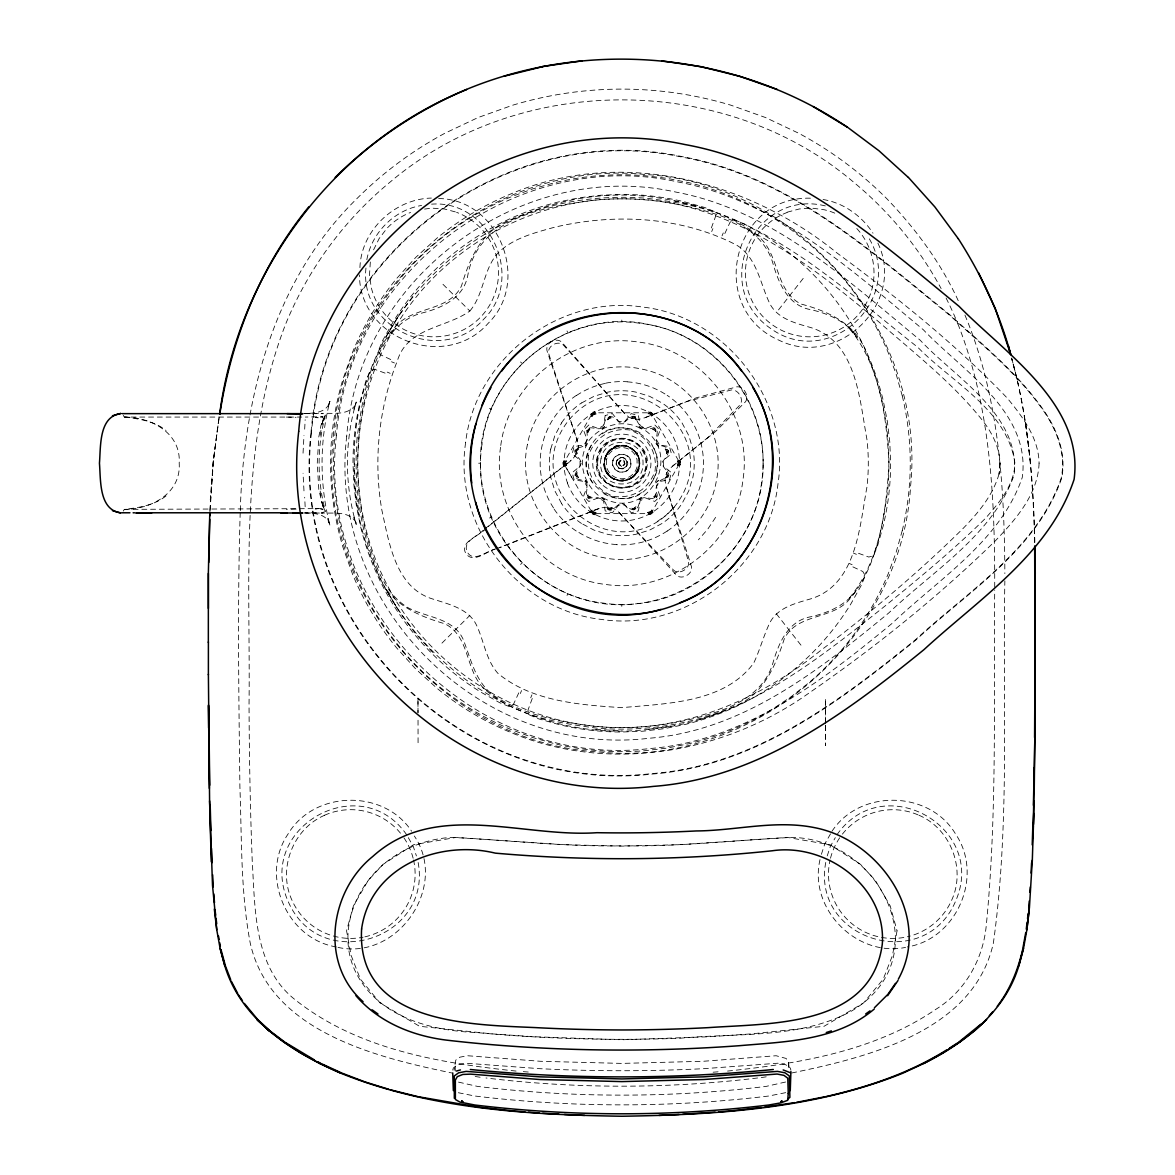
<?xml version="1.0" encoding="UTF-8"?>
<svg xmlns="http://www.w3.org/2000/svg" width="1175" height="1175" viewBox="0 0 1175 1175"><rect width="100%" height="100%" fill="white"/><g stroke="black" fill="none" stroke-linecap="round" stroke-linejoin="round"><path stroke-width="0.75" stroke-dasharray="5 3.75" d="M825.57 725.651L825.526 745.538L825.599 725.372M825.584 723.844L825.628 698.538L825.599 723.55M788.396 1067.399L788.469 1062.303L786.178 1058.469L776.117 1055.737L703.135 1061.289L621.81 1063.404L540.471 1061.289L467.503 1055.737L460.027 1057.148L455.768 1060.144L454.064 1070.293M209.87 510.508L213.189 461.731L219.314 415.965L213.204 461.731L210.281 499.845M210.09 510.493L213.365 461.731L218.168 423.029M240.214 512.462C237.365 603.832 238.819 695.306 239.891 786.707C241.844 838.847 240.493 891.561 250.231 943.04C269.853 1031.43 375.912 1057.265 451.934 1072.995M240.287 510.64C243.445 397.958 273.79 279.856 356.715 198.81A374.473 374.473 0 0 1 444.811 133.289L478.034 117.559L512.667 105.207A379.231 379.231 0 0 1 621.81 89.109A379.231 379.231 0 0 1 730.938 105.207L765.586 117.559L798.794 133.289A374.473 374.473 0 0 1 886.919 198.81C916.397 229.595 942.086 264.463 959.505 303.488M303.047 453.168L303.973 435.572M575.515 450.803L577.131 453.756L576.793 451.156L578.394 449.07L577.219 448.63L575.515 450.803L576.793 451.156L575.456 452.125L576.705 452.404M668.105 475.625L666.475 472.658L666.827 475.273L665.226 477.373L666.387 477.799L668.105 475.625L666.827 475.273L668.164 474.303L666.901 474.01M354.248 463.214C350.782 298.744 513.813 165.19 674.391 200.881C770.345 219.196 843.841 289.138 917.983 347.462C951.588 382.11 1007.856 410.56 1014.906 463.214C1014.422 484.996 999.323 502.533 985.678 518.102C954.247 549.166 920.128 577.336 885.935 605.287C815.993 660.893 741.102 721.847 648.277 729.367C495.879 748.225 350.767 616.669 354.248 463.214L355.57 489.432L359.418 515.414M370.331 261.996L369.523 274.598L371.168 287.097A64.419 64.419 0 0 0 411.191 332.716A64.537 64.537 0 0 0 435.969 336.784A64.228 64.228 0 0 0 456.605 212.352M359.932 267.636C361.092 230.491 394.477 198.928 431.372 198.076M365.968 268.047C359.08 329.999 442.931 365.983 483.748 319.159C525.651 278.313 489.902 199.515 431.577 204.156M999.998 463.214L999.014 474.142C1003.068 454.578 994.182 435.279 982.3 420.195C952.896 383.079 914.987 353.719 879.62 322.582C806.579 260.747 722.61 197.047 621.928 198.854C535.051 198.443 449.981 243.901 402.026 316.339C358.713 380.421 347.198 462.935 367.173 537.239C374.561 563.295 383.373 592.655 407.916 607.637C426.407 617.712 453.139 617.668 463.097 639.156C471.337 659.968 475.787 684.57 496.452 697.23C526.341 715.619 561.694 722.302 596.063 726.473C636.703 730.072 677.916 724.667 716.647 711.962C740.558 704.251 764.808 689.534 772.592 664.154C778.438 643.621 787.837 620.253 811.778 616.581C829.433 612.395 846.881 604.596 857.236 588.969M610.736 477.094L607.783 474.406L610.706 477.123C598.442 460.835 608.782 478.181 614.099 479.224L610.618 477.241L614.099 479.253C589.483 467.298 615.083 431.651 634.338 450.686C649.349 463.728 629.462 489.035 614.29 478.842A17.126 17.126 0 0 1 606.271 470.69C597.59 455.166 619.342 437.908 632.62 449.643C646.911 460.057 635.087 484.923 617.947 480.12C603.818 477.358 600.219 457.163 610.618 449.188C624.248 437.188 646.72 454.593 637.335 470.69A17.126 17.126 0 0 1 629.286 478.754L617.844 480.56L625.79 480.707L632.884 477.094L637.966 470.999L639.743 463.214M588.161 431.313L587.192 430.432L588.851 430.256L589.028 428.596L591.275 429.257L588.851 430.256L587.852 432.679L587.926 429.33L589.028 428.596L589.909 429.565M655.459 495.116L656.428 495.997L654.769 496.173L654.578 497.833L652.331 497.172L654.769 496.173L655.768 493.735L655.694 497.098L654.578 497.833L653.711 496.863M605.639 455.43L603.862 463.214L604.317 467.195L607.783 474.406M820.018 859.586C808.356 908.51 856.413 957.537 905.572 947.402M825.746 862.435C811.058 940.206 923.991 974.295 955.334 901.768C988.527 827.773 883.35 768.2 836.967 834.735M581.17 463.214C579.451 470.073 567.422 478.049 582.139 480.149C592.332 482.455 582.829 493.941 588.455 498.464C596.768 496.526 606.388 497.568 606.946 508.584C612.718 514.87 616.919 501.314 623.587 504.09C630.623 510.038 637.79 514.43 639.582 501.005C643.122 492.604 655.268 503.796 657.368 495.057C653.638 486.788 658.132 478.989 667.18 478.078C673.466 472.306 659.909 468.105 662.685 461.437C668.634 454.387 673.025 447.234 659.601 445.442C651.2 441.888 662.392 429.756 653.653 427.656C644.282 432.003 637.658 425.512 635.66 416.684C629.154 413.776 625.408 426.54 618.314 421.605C612.953 413.556 604.655 415.774 604.038 425.423C600.352 433.252 590.702 424.058 586.56 429.859C587.882 437.188 588.425 447.058 578.129 447.587C569.053 451.406 581.273 457.677 581.17 463.214L580.935 461.437M304.678 429.169L305.162 419.666M320.188 435.337L321.274 428.258M563.692 465.653L563.692 460.776L564.587 460.923L563.075 464.022L563.692 465.653L564.587 465.506L563.075 462.407L563.692 460.776M679.914 460.776L679.914 465.653L679.033 465.506L680.545 462.407L679.914 460.776L679.033 460.923L680.545 462.407L679.914 465.653M611 508.305L610.721 509.568L609.399 509.509L607.225 507.791L607.651 506.631L609.752 508.232L612.351 507.879L610.721 509.568L609.752 508.232L608.224 508.907L607.651 506.631M632.605 418.124L632.884 416.861L634.221 416.919L636.395 418.638L635.969 419.798L633.868 418.197L631.254 418.535L632.884 416.861L633.868 418.197L635.381 417.522L635.969 419.798M639.303 459.219C645.09 487.537 598.281 487.17 604.905 459.352C605.375 449.305 620.15 441.433 629.33 447.587C633.09 447.925 645.809 460.688 629.506 447.205C634.221 448.174 644.987 465.506 632.987 449.188M550.752 449.085L554.879 435.484L561.562 422.971M625.761 445.868C601.894 446.808 627.744 444.209 629.286 447.675M632.605 508.305L632.884 509.568L633.868 508.232L635.381 508.907L635.954 506.631L636.395 507.791L634.221 509.509L631.254 507.879L633.868 508.232L635.954 506.631M594.873 411.676L591.216 414.804L591.73 412.748L594.873 411.676L595.182 412.513L591.73 412.748L590.643 414.099L591.936 416.361L593.889 413.336L595.461 413.057L591.554 415.318L591.936 416.229L593.86 413.306L596.166 413.923L593.023 415.01L591.73 412.748M651.89 513.666L651.684 510.067L649.731 513.093L647.454 512.506L652.066 511.11L651.684 510.2L649.746 513.123L648.115 513.343L650.583 511.419L651.89 513.666L648.747 514.753L648.438 513.916L651.89 513.666L652.977 512.315L652.404 511.624L648.747 514.753M607.651 419.798L609.399 416.919L612.351 418.535L609.752 418.197L607.651 419.798L608.224 417.522L609.752 418.197L610.721 416.861L611 418.124M565.19 465.462L566.174 460.835L564.617 462.465L565.19 465.462L566.174 465.594L565.19 460.967M677.946 462.407L678.959 462.451L677.314 460.776L679.003 463.963L677.314 465.653L678.959 462.451L677.432 460.835L678.43 465.462L677.432 465.594L678.386 460.923L678.959 462.451L678.386 465.506M366.835 259.734C371.697 232.679 394.418 209.84 421.605 205.463M329.867 401.395L327.766 407.681L329.867 401.395C319.453 441.638 319.453 484.79 329.867 525.019L327.766 518.748L329.867 525.019M521.553 690.577L520.349 693.514M633.868 418.197L634.221 416.919M609.399 509.509L609.752 508.232M722.052 235.837L723.271 232.914M591.936 416.361L592.567 414.085L595.24 412.792L648.38 412.792L652.404 414.804L652.977 414.099L648.747 411.676L648.438 412.513L651.89 412.748L650.612 414.922L651.684 416.361L652.404 414.804L650.465 411.94L649.173 414.188L647.454 413.923L649.746 413.306L652.198 414.995L678.753 461.011L679.326 463.949L650.465 514.474L649.937 513.387L652.184 511.433L648.38 513.637L595.24 513.637L590.643 512.315L591.936 510.067L593.86 513.123L595.461 513.357L591.539 511.066L591.936 510.2L595.505 513.343L596.166 512.506L591.422 511.433L564.852 465.418L564.852 461.011L593.14 411.94L593.683 413.042L591.422 414.995L595.505 413.071M652.198 511.433L651.2 512.653L651.684 510.067M322.053 423.852L324.77 415.686L321.803 424.704L323.081 420.195M902.268 530.542L896.128 552.353L888.3 573.591A290.034 290.034 0 0 1 855.15 632.752M565.234 465.506L565.66 464.022L564.617 463.963L566.291 460.776L564.646 462.451L565.234 465.506L566.291 465.653L564.646 463.978L566.291 460.776M452.713 1070.131L453.359 1067.972L457.912 1064.712L465.726 1063.213L539.56 1068.663A1634.161 1634.161 0 0 0 704.06 1068.663L777.894 1063.213L785.708 1064.712L790.261 1067.972L790.907 1070.131M530.703 697.803L531.923 694.866M712.917 228.611L711.697 231.563M634.999 418.755L635.381 417.522M608.224 508.907L608.621 507.659M576.705 474.01L577.131 472.658L575.515 475.625L577.219 477.799L578.394 477.373L576.705 474.01L575.456 474.303L576.793 475.273L576.117 476.786L578.394 477.373M666.901 452.404L666.475 453.756L668.105 450.803L666.387 448.63L665.226 449.07L666.901 452.404L668.164 452.125L666.827 451.156L667.488 449.628L665.226 449.07M305.162 506.748L304.678 497.245M123.287 511.066L124.33 509.363C150.914 509.363 181.156 493.632 179.202 463.214C181.156 432.826 150.973 417.081 124.418 417.066M821.384 854.313L824.806 843.929L831.107 832.825M827.215 855.929L830.373 846.382L835.308 837.643M999.014 474.083C992.802 495.556 978.129 513.078 962.78 528.765C918.13 572.857 869.897 613.174 819.944 651.067C757.229 701.372 677.49 734.889 595.945 726.312C509.465 718.189 429.316 664.595 388.675 587.838C352.5 521.098 349.078 439.876 373.342 368.568C381.067 345.083 395.27 320.672 420.547 313.387C441.345 308.379 463.817 298.421 467.885 274.877C478.724 216.611 547.433 206.345 596.063 199.956C636.703 196.357 677.916 201.748 716.647 214.452C740.558 222.178 764.808 236.895 772.592 262.26C778.438 282.808 787.837 306.176 811.778 309.848C829.418 314.033 846.896 321.832 857.236 337.46L847.924 326.679C879.869 363.809 886.464 415.979 888.932 463.214C886.464 510.435 879.869 562.619 847.924 599.749M532.26 698.464L527.957 710.199L529.205 714.841L538.738 718.88L559.05 724.593A267.592 267.592 0 0 0 621.81 732.025L642.901 731.202L663.86 728.72L684.555 724.608A269.031 269.031 0 0 0 779.818 680.707A270.338 270.338 0 0 0 826.231 637.79A267.092 267.092 0 0 0 851.008 603.671L861.334 585.253L865.211 575.662L862.803 571.491L851.464 566.232M711.36 227.965L715.648 216.229L714.4 211.588L704.883 207.549L684.555 201.836A267.592 267.592 0 0 0 621.81 194.404L600.719 195.226L579.76 197.708L559.05 201.821A269.046 269.046 0 0 0 463.787 245.722A270.338 270.338 0 0 0 417.389 288.624A267.092 267.092 0 0 0 392.612 322.758L382.286 341.176L378.409 350.767L380.817 354.923L392.142 360.182M593.14 514.474L593.683 513.387L591.554 511.11L593.008 511.507L591.73 513.666L594.873 514.753L595.182 513.916L591.73 513.666L590.643 512.315M617.11 460.071C611.397 475.155 637.07 467.209 623.969 457.986C618.079 455.254 612.939 464.375 618.667 467.9C631.798 473.775 626.995 449.628 617.11 460.071L620.708 457.677M567.011 595.475L567.613 594.08M652.066 415.318L651.684 416.229L649.731 413.336L648.115 413.071L652.081 415.363L649.746 413.306L649.232 414.114L652.066 415.318L649.731 413.336L650.612 414.922L651.2 413.776L648.747 411.676M724.828 233.561L730.086 222.222L734.258 219.813L743.848 223.691L762.267 234.016A267.092 267.092 0 0 1 796.386 258.794A270.309 270.309 0 0 1 839.288 305.206A268.473 268.473 0 0 1 870.161 360.343A269.633 269.633 0 0 1 883.203 400.455L887.316 421.164L889.798 442.123L890.621 463.214A267.636 267.636 0 0 1 883.189 525.959L877.461 546.287L873.436 555.804L868.78 557.053L857.06 552.764M518.777 692.868L513.519 704.207L509.363 706.616L499.772 702.738L481.353 692.413A267.092 267.092 0 0 1 447.22 667.635A270.309 270.309 0 0 1 404.317 621.222A268.473 268.473 0 0 1 382.286 585.253A269.633 269.633 0 0 1 360.417 525.959L356.304 505.265L353.822 484.306L352.999 463.214A267.636 267.636 0 0 1 360.431 400.455L366.145 380.142L370.184 370.61L374.825 369.376L386.56 373.665M587.617 443.474C575.515 463.229 585.561 488.932 604.64 499.801L602.099 497.348C648.85 524.329 686.435 450.554 638.98 426.643L641.521 429.066C621.81 416.861 596.077 426.995 585.223 446.045L587.03 443.137L586.619 444.899M604.464 459.249L606.183 455.694M373.591 249.82L379.173 238.496L386.839 228.493A64.155 64.155 0 0 1 410.574 212.455M593.023 511.419L592.406 512.653L594.873 514.753M651.273 482.896C677.476 444.972 617.36 404.802 592.347 443.533C566.144 481.456 626.246 521.612 651.273 482.896A35.382 35.382 0 0 0 651.258 443.533M640.125 428.038L640.478 427.362L641.521 429.066M603.495 498.391L603.142 499.067L602.099 497.348M594.374 414.114L593.86 413.306L591.539 415.363L592.406 413.776L593.008 414.922M651.2 512.653L652.081 511.066L648.159 513.357M637.966 470.999C634.221 478.313 625.188 482.426 617.947 480.12M399.383 314.592L385.885 337.108L399.383 314.577L415.025 293.5M602.099 429.066L604.64 426.643L601.732 428.449L603.495 428.038M641.521 497.348L638.98 499.801L641.873 497.98L640.125 498.391M605.771 455.503L610.618 449.188L617.977 446.397L610.618 449.188L605.801 455.503L610.706 449.305M635.837 452.022C642.402 461.716 639.215 474.127 629.594 479.371M656.326 497.73L657.06 496.57M593.683 513.387L591.422 511.433L593.86 513.123L594.374 512.315M591.539 511.066L593.889 513.093L594.447 512.227M469.868 311.008C484.115 294.176 483.116 269.648 497.833 253.139C512.785 238.29 533.905 233.002 553.572 227.495C614.026 212.925 681.148 216.273 736.872 245.252C756.803 257.795 759.931 282.426 769.111 302.166C776.616 318.807 795.49 323.14 811.411 327.752C856.737 342.38 859.601 399.955 866.93 439.362A208.093 208.034 -90 0 1 866.93 487.067C859.601 526.473 856.737 584.034 811.411 598.663C795.49 603.289 776.616 607.622 769.111 624.263C763.265 636.909 759.726 650.451 753.733 663.038C724.373 702.958 666.783 703.458 621.81 707.658C579.466 704.868 531.805 701.46 497.833 673.29C486.039 659.939 484.115 641.55 476.83 625.849C469.251 608.944 449.922 604.611 433.942 599.367C395.696 588.631 389.189 543.305 381.89 510.258C373.151 460.218 378.805 407.872 397.414 360.666C407.593 327.311 445.927 328.178 469.868 311.008L441.947 283.293M715.619 517.367L707.761 529.161L698.405 539.81M674.156 507.145C730.512 437.173 628.581 351.633 569.464 419.284C513.108 489.255 615.039 574.781 674.156 507.145L665.74 515.561L655.973 522.405M803.201 278.416L776.293 312.726M655.944 482.925L658.397 480.384L656.575 483.292L656.987 481.53M320.702 417.287L323.022 416.684L305.324 417.066M637.849 470.925L632.899 477.123M591.436 414.995L592.406 413.776M591.216 414.804L593.551 412.763M650.054 513.651L652.404 511.624M591.554 415.318L592.567 414.07M649.232 512.315L649.746 513.123L652.066 511.11M328.985 404.097C324.77 412.792 313.798 413.424 304.134 413.394M832.003 831.239C860.012 788.601 929.807 790.305 955.716 834.25C983.916 875.772 956.993 938.972 907.335 946.918M589.909 496.863L589.028 497.833L587.926 497.098L587.852 493.735L588.851 496.173L591.275 497.172L589.028 497.833L588.851 496.173L587.192 495.997L588.161 495.116M653.711 429.565L654.578 428.596L655.694 429.33L655.768 432.679L654.769 430.256L652.331 429.257L654.578 428.596L654.769 430.256L656.428 430.432L655.459 431.313M677.314 465.653L678.959 463.978M484.614 529.044L552.514 475.082C561.533 466.137 577.483 460.673 578.394 446.338C576.69 436.41 572.533 427.127 569.684 417.492L549.019 354.63C545.802 346.434 558.668 339.002 564.162 345.891L624.63 413.527L628.904 417.184L633.619 419.123L638.789 419.357L644.443 417.874L687.199 401.439L731.423 389.938C738.252 389.131 744.216 399.412 740.074 404.905L707.996 437.467L672.394 466.284L668.267 470.411L665.799 475.008L665.006 480.032L665.858 485.495L688.565 561.709C690.092 568.773 679.091 575.133 673.73 570.286L619.078 512.52C607.24 500.168 591.392 512.843 578.452 516.383L496.496 548.696M441.947 643.136L469.868 615.421M520.569 564.455L521.656 563.368M587.926 497.098L588.851 496.173M654.769 430.256L655.694 429.33M564 463.978L563.075 464.022L563.075 462.407L564.587 460.923M679.033 465.506L680.545 464.022L679.62 463.978M567.452 463.214L488.007 526.723M483.204 530.175C477.858 536.931 459.689 541.851 465.726 553.322C473.672 565.072 488.315 549.254 497.877 548.446M563.603 466.255L571.285 460.159M486.567 527.869C481.163 535.301 461.246 540.118 467.415 552.367C473.892 562.957 486.7 550.796 494.793 549.357M672.394 466.284L715.443 431.622L745.508 401.762C749.65 396.254 743.716 385.988 736.887 386.81L695.997 397.928L644.443 417.874M396.842 854.768C356.892 878.415 333.773 932.788 357.464 975.5C380.832 1017.638 431.812 1030.798 476.653 1032.561C544.187 1038.92 612.146 1040.712 679.928 1038.259C736.813 1032.752 798.486 1039.17 850.538 1011.631C939.603 959.725 883.292 839.758 792.405 837.393C735.579 840.154 678.842 846.837 621.81 845.824C564.778 846.837 508.041 840.154 451.215 837.393A112.653 106.117 -0.6 0 0 396.812 854.71M610.736 449.32L614.29 447.587M166.028 495.938C154.586 505.133 139.678 507.629 125.475 509.157M622.912 468.752L626.495 466.357M581.552 402.966L594.08 396.283L607.681 392.156A72.483 72.483 0 0 1 635.881 392.112L649.525 396.283L662.054 402.966A72.483 72.483 0 0 1 682.043 422.941L688.741 435.484L692.868 449.085A72.483 72.483 0 0 1 692.868 477.344L688.741 490.93L682.058 503.458A72.483 72.483 0 0 1 662.039 523.477L649.525 530.145L635.939 534.273A72.483 72.483 0 0 1 607.637 534.317L594.08 530.145L581.552 523.462M655.944 443.504L658.397 446.045L655.944 443.504L657.662 444.547L656.987 444.899M587.662 482.925L585.223 480.384L587.662 482.925L585.958 481.882L586.619 481.53M324.697 815.23C293.016 828.698 277.506 868.898 291.929 900.138A64.375 64.375 0 0 0 363.104 937.224M489.534 517.999L490.944 517.411M599.191 508.496L499.566 547.785M785.605 1082.013L766.188 1086.39C670.411 1098.038 573.209 1098.038 477.432 1086.39L458.015 1082.013M590.643 414.099L592.244 413.527M651.376 512.902L652.977 512.315M699.933 719.423L724.608 711.139M124.33 509.363L323.36 508.599L318.807 489.593L317.265 463.214L318.807 436.836L320.995 425.394L323.566 418.344L322.391 417.507M576.117 476.786L577.351 476.404M666.254 450.025L667.488 449.628M785.708 1092.647L768.685 1096.025C671.248 1107.805 572.372 1107.805 474.935 1096.025L457.912 1092.647M575.515 475.625L576.793 475.273M666.827 451.156L668.105 450.803M787.132 212.205L799.323 208.959L811.91 208.137L824.424 209.796A64.155 64.155 0 0 1 836.365 213.835M665.226 477.373L667.488 476.786L666.827 475.273M576.793 451.156L576.117 449.628L578.394 449.07M791.686 1072.995C867.708 1057.265 973.767 1031.43 993.374 943.04C1010.089 823.264 1002.51 701.504 1004.86 580.905M761.268 1077.578L768.435 1076.491M648.262 729.352L674.332 725.548M424.557 209.077L431.695 208.137L444.297 208.959L456.488 212.205M727.545 1071.071C799.646 1063.595 874.729 1050.993 935.829 1009.34C965.233 991.186 983.196 959.152 986.31 925.048C997.178 813.805 993.624 701.71 994.711 590.085M757.625 1077.974C667.532 1088.917 576.088 1088.917 485.98 1077.974M322.053 512.726L325.534 511.507C316.986 480.487 316.986 445.942 325.534 414.922L322.053 413.703M713.107 1072.202L720.334 1071.644M810.427 198.193C731.555 196.063 706.792 308.731 779.04 340.236C838.083 369.493 906.615 302.474 877.828 243.005M564.617 462.465L565.572 462.421M296.085 509.098L286.392 509.363M316.325 512.77L304.868 512.785M304.663 413.438L322.978 413.38L321.083 413.424C333.068 412.719 349.107 416.141 356.26 403.598L353.925 409.135L356.26 402.012C344.51 441.565 344.51 484.864 356.26 524.417L353.925 517.294L356.26 522.831C349.107 510.288 333.068 513.71 321.083 513.005L322.978 513.034L304.663 512.99M304.868 413.644L316.325 413.659M123.287 415.348L124.33 417.066L301.725 417.066M478.636 463.214L480.164 463.214M604.009 463.214L604.464 467.18M286.392 417.066L296.085 417.331M304.134 513.034C313.798 513.005 324.77 513.637 328.985 522.332M595.622 729.425L621.942 730.732M563.075 462.407L564 462.451M438.642 198.546C499.037 199.045 531.291 281.28 488.183 323.301C445.722 371.623 359.579 339.237 359.462 274.921M338.033 947.402C397.635 960.621 448.688 886.655 414.305 835.998M523.286 1071.644L530.498 1072.202M516.075 1071.071C439.421 1063.023 358.155 1049.407 295.968 1000.38C253.594 967.848 255.195 909.288 252.243 861.231C250.202 808.885 249.262 756.494 249.041 704.104C250.598 577.131 238.613 444.884 285.716 323.918A363.413 363.413 0 0 1 318.983 261.1A358.595 358.595 0 0 1 390.247 181.963C519.335 72.527 724.285 72.512 853.358 181.963A358.595 358.595 0 0 1 924.622 261.1A363.413 363.413 0 0 1 941.131 288.565M823.087 199.515C843.591 202.805 861.774 215.877 872.996 233.193M825.32 205.904C754.1 188.323 709.803 285.98 769.948 327.987C829.007 371.506 907.306 298.23 867.84 236.395M475.185 1076.491L482.337 1077.578M593.889 513.093L595.505 513.343M124.33 417.066C138.885 418.829 154.278 420.958 166.028 430.491M674.391 200.881L699.845 207.006M320.702 509.127L323.022 509.73L322.391 508.907M394.433 362.972L391.51 361.753M849.172 563.457L852.11 564.676M336.285 946.918C286.612 938.972 259.704 875.772 287.904 834.25C313.813 790.305 383.593 788.601 411.617 831.239M387.207 372.108L390.159 373.327M856.399 554.321L853.461 553.102M666.254 476.404L667.488 476.786M576.117 449.628L577.351 450.025M652.977 414.099L650.054 412.763M489.534 408.415L490.944 409.018M614.29 478.842L617.844 480.56M918.923 815.23C950.604 828.698 966.114 868.898 951.691 900.138A64.375 64.375 0 0 1 907.379 936.769M593.551 513.651L591.436 511.433M652.198 414.995L651.2 413.776M776.293 613.702L803.201 648.012M648.159 413.057L649.232 414.114M520.569 361.973L521.656 363.06M587.926 429.33L588.851 430.256M654.769 496.173L655.694 497.098M619.078 512.52L676.683 575.368C682.029 580.215 693.03 573.87 691.502 566.805L665.858 485.495M432.635 652.389L414.995 632.943L399.383 611.837L385.885 589.321L399.383 611.852M624.63 413.527L562.428 342.894C556.935 335.991 544.069 343.423 547.286 351.619L577.366 440.831M406.653 834.735C360.255 768.2 255.078 827.773 288.286 901.768C320.804 976.058 435.558 938.164 417.448 859.116M856.781 228.493C871.13 244.062 877.108 266.446 872.452 287.097A64.419 64.419 0 0 1 832.429 332.716A64.537 64.537 0 0 1 807.636 336.784A64.228 64.228 0 0 1 772.269 324.755A64.199 64.199 0 0 1 745.493 270.456A64.228 64.228 0 0 1 787.118 212.484M605.639 470.999L607.916 474.289M624.938 458.514L627.347 462.113M616.258 464.316L618.667 467.9M635.69 452.14L637.819 455.503M561.562 503.458L554.879 490.93L550.752 477.344A72.321 72.321 0 0 1 549.357 463.214A72.483 72.483 0 0 1 550.664 449.114M564.852 465.418L573.297 480.017M408.298 837.643L413.248 846.382L416.405 855.929M650.612 511.507L651.053 512.359M964.939 315.076C999.132 396.518 1004.346 486.288 1004.86 573.576M567.011 330.953L567.613 332.349M957.904 323.918C990.922 407.769 994.887 499.169 994.711 588.264M608.224 417.522L608.621 418.755M634.999 507.659L635.381 508.907M323.081 506.219L321.803 501.725L324.77 510.743L322.053 502.577M902.268 395.887L896.128 374.076L888.3 352.838A290.034 290.034 0 0 0 867.737 312.506A287.361 287.361 0 0 0 809.12 243.886L791.333 229.859L772.518 217.272A289.696 289.696 0 0 0 689.152 182.742L666.93 178.321L644.443 175.677A287.522 287.522 0 0 0 554.482 182.757L532.672 188.896L511.433 196.724A290.034 290.034 0 0 0 471.102 217.287M609.399 416.919L609.752 418.197M633.868 508.232L634.221 509.509M1034.617 542.556C1033.251 480.56 1028.287 418.08 1011.558 358.125C1028.536 418.036 1033.427 480.604 1034.852 542.615M1011.646 358.125L1018.431 384.24M320.188 491.091L321.274 498.156M788.469 1062.303L789.336 1068.692M1025.599 423.015L1030.416 461.731M303.973 490.856L303.047 473.261M455.298 1071.042L455.151 1062.303M418.006 713.005L417.977 698.538L417.977 712.549M418.036 720.231L418.08 745.538M621.81 320.041L621.81 321.568M621.81 604.846L621.81 606.388M667.253 530.982A81.545 81.545 0 0 1 637.849 543.173A82 82 0 0 1 616.478 544.671M616.581 544.568A81.545 81.545 0 0 1 576.572 530.982M576.572 395.446A81.545 81.545 0 0 1 605.992 383.241M627.244 381.846A81.545 81.545 0 0 1 667.253 395.446M605.874 383.138A82 82 0 0 1 627.142 381.758M576.455 395.329A81.824 81.824 0 0 0 553.924 417.859A81.545 81.545 0 0 0 540.338 457.868A82.03 82.03 0 0 0 541.734 479.15A81.545 81.545 0 0 0 553.939 508.555M576.22 531.012A82 82 0 0 1 553.645 508.437M667.165 531.1A81.824 81.824 0 0 0 689.696 508.569A81.545 81.545 0 0 0 703.282 468.546A82.03 82.03 0 0 0 701.886 447.278A81.545 81.545 0 0 0 689.681 417.859A81.824 81.824 0 0 0 667.165 395.329M641.55 492.604A35.382 35.382 0 0 1 602.173 492.604M592.464 482.896A35.382 35.382 0 0 1 592.464 443.533M602.173 433.81A35.382 35.382 0 0 1 641.55 433.81M629.286 447.851A17.126 17.126 0 0 1 637.335 455.9M606.271 455.915A17.126 17.126 0 0 1 614.319 447.866M567.334 482.896A58.001 58.001 0 0 0 641.565 517.514A57.957 57.957 0 0 0 676.11 482.984A58.016 58.016 0 0 0 676.11 443.445A57.825 57.825 0 0 0 567.525 443.46A58.016 58.016 0 0 0 567.496 482.984M903.854 937.474A64.375 64.375 0 0 1 866.783 932.891A64.566 64.566 0 0 1 838.48 908.51A64.375 64.375 0 0 1 830.064 859.982M830.49 858.235A64.375 64.375 0 0 1 834.03 848.012A64.508 64.508 0 0 1 840.228 837.026M842.387 834.132A64.508 64.508 0 0 1 858.411 819.695A64.302 64.302 0 0 1 918.923 815.244M364.852 936.857A64.375 64.375 0 0 0 376.837 932.891A64.566 64.566 0 0 0 405.14 908.51A64.375 64.375 0 0 0 413.556 859.982M324.623 815.215A64.375 64.375 0 0 1 385.18 819.665A64.508 64.508 0 0 1 401.233 834.132M413.13 858.235A64.375 64.375 0 0 0 409.59 848.012A64.508 64.508 0 0 0 403.392 837.026M946.081 298.024A363.413 363.413 0 0 1 957.904 323.903M581.493 523.477A72.483 72.483 0 0 1 561.488 503.488M561.488 422.941A72.483 72.483 0 0 1 581.493 402.937M855.165 632.752A287.361 287.361 0 0 1 809.12 682.528L791.333 696.569L772.518 709.157A289.696 289.696 0 0 1 689.152 743.687L666.93 748.108L644.443 750.752A287.522 287.522 0 0 1 554.482 743.672L532.672 737.533L511.433 729.704A290.034 290.034 0 0 1 471.102 709.142A287.332 287.332 0 0 1 402.482 650.524L388.455 632.738L375.868 613.923A289.711 289.711 0 0 1 341.338 530.557C330.924 486.421 330.924 439.993 341.338 395.872A289.711 289.711 0 0 1 375.868 312.506L388.455 293.677L402.482 275.905A287.332 287.332 0 0 1 471.102 217.287M902.268 395.887A288.037 288.037 0 0 1 902.268 530.542M588.587 455.195C586.207 474.392 595.652 489.828 613.791 496.423C632.987 498.817 648.409 489.373 655.018 471.234C657.413 452.037 647.968 436.601 629.815 429.991C610.633 427.612 595.196 437.056 588.587 455.195M763.104 463.214C764.396 533.523 705.984 598.354 635.66 603.818C555.613 613.893 478.372 543.849 480.516 463.214C477.873 377.337 565.645 305.265 649.364 324.652C713.886 336.329 764.102 397.796 763.104 463.214M333.039 440.493C317.177 594.521 444.473 743.555 599.088 752C753.116 767.833 902.15 640.551 910.596 485.936C926.429 331.908 799.147 182.859 644.532 174.443C490.504 158.566 341.455 285.877 333.039 440.493M310.993 432.606C288.756 623.896 461.085 796.209 652.36 774.046C754.629 766.247 839.053 702.092 915.913 640.008C968.508 591.333 1037.202 549.107 1061.642 478.225C1067.135 451.538 1055.297 425.13 1039.376 404.317C1014.407 370.433 981.389 343.585 950.502 315.355C870.205 250.084 787.808 175.868 682.528 156.701C506.822 118.734 325.181 253.257 310.993 432.606M311.478 432.65C289.27 623.617 461.349 795.725 652.316 773.547C754.482 765.777 838.803 701.607 915.589 639.626C968.097 591.025 1036.732 548.931 1061.201 478.166C1066.665 451.567 1054.842 425.247 1038.95 404.494C1013.996 370.668 980.993 343.923 950.164 315.708C869.911 250.539 787.617 176.338 682.44 157.186C506.998 119.277 325.651 253.58 311.478 432.65M357.097 437.981C353.337 484.115 360.182 531.35 378.306 574.032C388.617 603.23 417.331 615.685 444.723 623.749C470.573 636.277 464.889 671.703 485.099 689.607C515.663 716.148 557.802 722.977 596.665 728.133C642.828 731.893 690.092 725.034 732.818 706.953C762.575 696.334 775.162 666.842 784.195 639.171C796.312 613.482 831.224 619.871 848.82 600.102C875.434 569.493 882.645 527.384 887.903 488.433C891.825 442.255 884.613 394.976 866.225 352.382C856.046 323.801 828.169 311.228 801.027 304.031C775.045 290.989 779.73 255.166 759.109 236.924C728.427 210.252 686.112 203.481 647.117 198.296C601.027 194.536 553.822 201.366 511.198 219.49C482.029 229.801 469.545 258.5 461.525 285.877C448.982 311.742 413.541 306.073 395.637 326.283C369.082 356.906 362.252 399.089 357.097 437.981M336.461 435.103C315.414 609.972 475.17 769.772 650.069 748.519C744.568 741.058 822.221 681.089 892.589 622.985C938.972 578.658 1000.659 540.926 1022.279 477.373L1022.309 477.3C1031.121 411.779 962.119 370.624 923.447 329.867C850.245 268.855 774.78 200.044 677.902 181.949C517.294 146.214 348.828 270.999 336.461 435.103M346.728 436.116C326.444 604.699 480.457 758.727 649.07 738.252C742.762 730.806 819.048 670.235 888.829 612.895C933.067 570.58 992.581 535.359 1014.084 475.111C1020.869 414.746 955.304 377.983 920.128 340.133C846.881 279.9 772.474 210.222 675.963 192.098C521.113 157.597 358.654 277.887 346.728 436.116M465.623 442.652C452.874 525.901 517.529 610.178 601.248 619.401C684.496 632.15 768.758 567.496 777.997 483.777C790.746 400.528 726.077 316.251 642.373 307.027C559.124 294.279 474.847 358.933 465.623 442.652M481.926 444.796C470.514 519.365 528.412 594.829 603.392 603.098C677.96 614.51 753.425 556.612 761.679 481.633C773.106 407.064 715.208 331.585 640.228 323.331C565.66 311.918 490.181 369.817 481.926 444.796M500.565 447.249C490.651 511.874 540.867 577.307 605.845 584.46C670.47 594.374 735.903 544.157 743.055 479.165C752.955 414.54 702.753 349.122 637.761 341.969C573.136 332.055 507.718 382.272 500.565 447.249M597.752 460.85L597.693 461.628A24.425 24.425 0 0 0 597.693 464.801L598.266 468.707A21.855 21.855 0 0 0 598.912 470.984L599.47 472.453A27.084 27.084 0 0 0 600.484 474.612A21.811 21.811 0 0 0 600.866 475.302A27.26 27.26 0 0 0 602.158 477.3L604.714 480.296A22.722 22.722 0 0 0 606.462 481.897L607.725 482.866A27.157 27.157 0 0 0 609.722 484.144A21.84 21.84 0 0 0 610.413 484.526A27.51 27.51 0 0 0 612.557 485.554L614.04 486.097A22.09 22.09 0 0 0 616.317 486.758L620.224 487.317A24.161 24.161 0 0 0 623.382 487.331L627.303 486.758A22.09 22.09 0 0 0 629.58 486.097L631.048 485.554A27.51 27.51 0 0 0 633.207 484.526A21.84 21.84 0 0 0 633.898 484.144A27.157 27.157 0 0 0 635.881 482.866L637.144 481.897A22.722 22.722 0 0 0 638.892 480.296L641.462 477.3A27.26 27.26 0 0 0 642.74 475.302A21.811 21.811 0 0 0 643.122 474.612A27.084 27.084 0 0 0 644.15 472.453L644.693 470.984A21.855 21.855 0 0 0 645.354 468.707L645.853 465.579A24.161 24.161 0 0 0 645.912 461.628L645.354 457.721A21.855 21.855 0 0 0 644.693 455.445L644.15 453.961A27.069 27.069 0 0 0 643.122 451.817A21.811 21.811 0 0 0 642.74 451.127A27.26 27.26 0 0 0 641.462 449.129L638.892 446.118A22.722 22.722 0 0 0 637.144 444.532L635.881 443.562A27.172 27.172 0 0 0 633.898 442.285A21.826 21.826 0 0 0 633.207 441.888A27.51 27.51 0 0 0 631.048 440.875L629.58 440.331A22.09 22.09 0 0 0 627.303 439.67L624.175 439.171A24.161 24.161 0 0 0 619.445 439.186L616.317 439.67A22.09 22.09 0 0 0 614.04 440.317L612.557 440.875A27.51 27.51 0 0 0 610.413 441.888A21.826 21.826 0 0 0 609.722 442.285A27.172 27.172 0 0 0 607.725 443.562L606.462 444.532A22.722 22.722 0 0 0 604.714 446.118L602.158 449.129A27.26 27.26 0 0 0 600.866 451.127A21.811 21.811 0 0 0 600.484 451.817A27.069 27.069 0 0 0 599.47 453.961L598.912 455.445A21.855 21.855 0 0 0 598.266 457.721L597.752 460.85M1039.082 463.214C1037.98 494.337 1015.758 519.35 995.387 540.794C937.914 597.047 874.905 647.498 808.782 693.191C723.594 753.792 607.989 773.62 510.361 732.289A292.252 292.252 0 0 1 437.056 688.33L415.877 669.148L396.695 647.954A292.237 292.237 0 0 1 352.735 574.663L343.129 547.741A293.177 293.177 0 0 1 330.557 463.214A293.177 293.177 0 0 1 343.129 378.673L352.735 351.766A292.237 292.237 0 0 1 396.695 278.46L415.877 257.281L437.071 238.099A292.252 292.252 0 0 1 510.361 194.139C619.592 147.139 747.359 179.937 836.982 252.963C897.01 297.363 955.73 344.202 1007.401 398.266C1022.705 416.89 1038.7 438.04 1039.082 463.214M618.726 462.509C626.143 477.168 626.319 449.261 618.726 463.919L621.81 466.372L624.894 463.919L623.176 460.365L620.429 460.365L618.726 462.509M597.135 457.574C588.587 489.02 640.537 500.873 646.485 468.84C655.018 437.408 603.083 425.541 597.135 457.574M606.55 459.733L606.55 466.695A15.686 15.686 0 0 0 637.085 466.695L637.07 459.733A15.686 15.686 0 0 0 606.506 459.675M612.924 460.835C609.135 473.731 631.327 476.653 631.004 463.214C631.342 449.937 609.164 452.463 612.924 465.594L615.303 469.721L619.431 472.1L624.189 472.1L628.317 469.721L630.696 465.594L630.696 460.835L628.317 456.708L624.189 454.328L619.431 454.328L615.303 456.708L612.924 460.835M527.457 444.458C516.383 494.675 552.412 548.578 603.054 557.552C653.271 568.627 707.174 532.613 716.148 481.97C727.222 431.754 691.208 377.851 640.566 368.862C590.349 357.787 536.446 393.816 527.457 444.458M605.184 415.539L603.553 425.526L598.295 428.552L588.822 424.968L583.564 430.226L587.148 439.7L584.122 444.958L574.134 446.588L572.196 453.77L580.039 460.189L580.039 466.255L572.196 472.658L574.134 479.841L584.122 481.471L587.148 486.714L583.564 496.202L588.822 501.461L598.295 497.862L603.553 500.903L605.184 510.89L612.366 512.829L618.77 504.986L624.836 504.986L631.239 512.829L638.436 510.89L640.067 500.903L645.31 497.862L654.783 501.461L660.056 496.202L656.458 486.714L659.498 481.471L669.486 479.841L671.424 472.658L663.567 466.255L663.567 460.189L671.424 453.77L669.486 446.588L659.498 444.958L656.458 439.7L660.056 430.226L654.783 424.968L645.31 428.552L640.067 425.526L638.436 415.539L631.239 413.6L624.836 421.443L618.77 421.443L612.366 413.6L605.184 415.539M897.054 930.835L892.427 955.598L883.248 979.142L863.61 1002.892L824.072 1026.289L751.574 1033.868L709.994 1036.732L621.81 1039.772L533.626 1036.732L492.031 1033.868L419.534 1026.289L380.01 1002.892L360.373 979.142L351.193 955.598L346.566 930.835L353.411 905.91L368.186 880.457L383.079 864.374L413.497 844.766L456.076 837.437L564.015 844.693L621.81 846.118L679.591 844.693L787.544 837.437L830.123 844.766L860.526 864.374L875.419 880.457L890.209 905.91L897.054 930.835M601.071 458.412L600.675 460.365A34.501 34.501 0 0 0 600.675 466.049C602.79 489.931 640.83 489.931 642.931 466.049A34.501 34.501 0 0 0 642.931 460.365C640.962 437.599 605.125 435.984 601.071 458.412M619.342 461.246L618.726 463.919L620.429 466.064L623.176 466.064L624.894 463.919L624.278 461.246L621.81 460.057L619.342 461.246M318.601 508.643L315.238 508.863L318.601 508.643M317.132 417.654L315.238 417.566L318.601 417.786L317.132 417.654M609.296 484.776A24.939 24.939 0 0 0 646.72 463.214A24.939 24.939 0 0 0 609.326 441.58A24.939 24.939 0 0 0 609.296 484.776M603.157 485.539A29.096 29.096 0 0 0 650.495 468.282A29.096 29.096 0 0 0 611.867 435.91A29.096 29.096 0 0 0 603.157 485.539"/><path stroke-width="1.5" d="M1035.234 608.444L1035.248 573.415L1034.999 728.676L1033.075 837.672M1034.969 673.598L1034.587 737.548M1035.131 704.956L1034.676 546.184M1035.146 705.573L1034.25 788.41M208.342 642.446L208.357 573.444L209.796 512.285M208.724 562.487L209.752 519.379M1034.206 767.613L1033.413 805.301M208.386 674.303L209.591 800.88L212.513 885.377L216.758 929.807L220.092 948.357L224.542 964.954C240.361 1018.901 291.209 1051.816 340.089 1072.878L341.117 1073.333C429.903 1108.98 527.178 1114.752 621.81 1116.25C716.442 1114.752 813.717 1108.98 902.488 1073.333L924.431 1063.184C965.6 1042.445 1005.756 1011.058 1019.063 964.954L1023.513 948.357L1026.862 929.807L1029.418 907.673L1032.296 860.247M1034.029 800.88L1033.427 824.644L1033.721 813.32M1032.913 823.396L1032.223 844.884M1033.427 825.496L1032.267 861.877M209.884 515.825L210.017 512.271M1031.048 873.069L1031.577 862.7M1028.712 908.069L1029.256 901.019M1029.932 892.207L1030.343 886.919M1026.862 929.807L1029.285 909.009M1026.274 929.146L1027.112 922.125M1027.523 918.615L1028.154 913.342M219.652 414.202C238.246 272.571 333.23 143.365 466.504 89.594M219.784 414.217C231.24 338.988 260.439 266.064 308.79 206.873M1022.94 947.902L1025.746 932.598M475.802 424.102C443.607 533.127 551.986 641.433 660.982 609.399M1018.769 965.982L1023.513 948.357M1022.632 949.606C1017.961 969.918 1010.045 989.673 997.267 1006.299M898.317 979.201C932.73 916.662 879.811 840.404 815.068 827.758C775.735 819.562 735.961 830.681 696.393 830.945C663.273 832.62 630.108 833.251 596.959 832.693C522.434 837.937 435.602 799.72 372.827 856.413C329.69 891.017 319.321 963.353 363.075 1001.673M481.985 405.302C523.198 299.698 674.758 279.459 741.719 371.212M490.915 387.647C474.494 416.361 467.562 450.113 471.748 482.969M887.61 995.695L898.008 980.493M790.261 1090.62L790.907 1071.527M895.467 983.343L887.859 994.388L874.435 1007.739M501.725 371.08C557.655 293.192 685.965 293.192 741.88 371.08C802.172 445.413 769.346 568.964 679.649 602.848M989.262 1015.729L992.787 1011.719M120.687 413.541C98.7 416.64 100.83 446.471 99.449 463.214C100.83 479.958 98.7 509.788 120.687 512.887M986.618 1019.547L974.237 1030.989L959.417 1042.284M986.339 1019.783L973.913 1031.239M980.758 1024.306L958.697 1042.21M335.154 177.454C372.886 140.163 417.536 110.2 466.387 89.476M874.244 1009.046C836.776 1040.859 785.414 1041.667 738.972 1045.735C690.239 1049.29 641.344 1050.67 592.494 1049.789C543.628 1048.834 494.793 1045.779 446.25 1040.095C412.366 1035.865 378.585 1022.118 355.981 995.724M865.652 1013.981L870.043 1010.852M959.813 1042.034L942.526 1053.197L943.202 1052.815M946.448 1050.068C909.641 1073.01 868.017 1087.095 825.893 1096.598M949.518 1048.115L957.17 1043.194M787.558 1099.227L789.894 1097.391L789.35 1075.962L785.018 1072.834L777.483 1071.38L703.884 1076.843L621.81 1078.929L539.736 1076.843L466.137 1071.38L458.603 1072.834L454.27 1075.962L454.328 1098.273M923.579 1063.581L942.688 1053.094M112.448 415.744L120.819 413.438M466.299 89.506C589.351 38.54 736.652 52.17 847.102 127.076M826.26 1032.531L831.371 1030.886M456.414 1071.057L460.453 1069.926M503.987 76.258L542.615 66.652M796.488 1102.356L824.16 1096.936M764.91 1107.114L794.741 1102.62M542.498 66.534L582.022 60.836M732.877 1110.713L761.356 1107.526M773.312 1069.5C672.643 1079.355 570.962 1079.355 470.308 1069.5M715.12 1112.167L682.793 1114.297M718.674 1111.888L731.1 1110.918M658.984 1115.413L679.121 1114.473M302.489 513.034L292.972 512.976M135.992 513.02L151.487 512.976M122.068 413.644L303.047 413.644M122.068 512.785L129.926 512.785M133.127 512.799L134.552 512.799M152.823 512.785L287.097 512.785M136.138 512.99L151.972 512.99M280.928 512.99L302.827 512.99M287.097 413.644L302.019 413.982M120.819 512.99L112.448 510.67M558.992 1114.223L542.688 1113.283M564.485 1114.473L584.636 1115.413M512.52 1110.918L524.946 1111.888M528.486 1112.167L539.134 1113.004M510.743 1110.713L478.695 1107.114L419.46 1096.936M661.598 60.836L701.005 66.652L739.633 76.258L777.233 89.476M390.438 1089.827L417.727 1096.598M783.167 1069.926L790.334 1072.731M388.749 1089.298L365.205 1082.013L341.969 1073.128L322.42 1064.153M319.189 1063.184L341.117 1073.333M319.85 1063.493L300.418 1052.815M300.932 1053.094L283.807 1042.034M314.445 1059.938L284.923 1042.21L270.338 1031.18M317.617 1061.671L320.79 1063.404M284.203 1042.284L269.383 1030.989L257.002 1019.547M813.217 106.543L847.248 127.032L878.973 150.767L908.334 177.44M372.108 1009.81L377.968 1013.981M269.707 1031.239L257.266 1019.783L269.809 1031.312M269.09 1030.034L257.868 1019.738L244.385 1003.465M908.451 177.454L934.83 206.873L958.301 238.731M238.525 994.946L242.432 1000.63M453.359 1090.62L452.713 1072.922M958.359 238.775C981.287 274.612 999.705 313.475 1010.75 354.63L995.298 308.614L978.555 272.791M231.313 981.243L237.717 993.433M752.881 387.544C799.029 462.788 762.149 571.432 679.723 603.039C599.044 638.48 496.438 588.176 475.802 502.327M230.667 979.583L225.527 966.247L220.988 949.606M220.092 948.357L224.836 965.982M1008.458 345.92L1010.72 354.63M218.491 936.005L219.108 939.398M219.74 942.805L220.357 946.198M215.04 909.832L215.671 915.09M216.083 918.615L216.714 923.873M214.32 909.009L216.758 929.807M213.821 893.969L214.496 902.782M212.646 874.802L213.262 886.919M211.515 848.438L212.029 862.7M210.178 825.496L211.353 861.877M210.912 830.578L210.193 805.301M210.178 824.644L209.591 800.88M209.723 785.223L208.812 714.591M209.356 788.41L208.474 705.573M1034.896 546.228L1035.278 573.503M208.489 704.956L208.636 728.001M208.372 573.415L208.386 608.444M208.386 641.932L208.386 674.788M788.249 1093.426L787.705 1100.314L780.67 1102.899L768.847 1104.999C671.292 1116.72 572.313 1116.72 474.773 1104.999L459.836 1102.047L455.371 1099.477L455.342 1080.075L457.31 1076.652L462.788 1074.449L470.632 1074.141L539.795 1079.517L621.81 1081.602L703.825 1079.517L777.116 1074.038L783.96 1075.36L787.779 1078.209L788.249 1093.426M361.606 928.97C356.113 1023.66 468.766 1024.629 535.33 1027.596A1622.778 1547.46 0.6 0 0 621.81 1029.961A1622.029 1546.829 -0.6 0 0 708.29 1027.64C770.918 1023.19 871.277 1027.126 882.293 944.127C886.582 886.655 826.348 842.828 772.254 850.773C680.296 860.541 587.412 861.231 495.307 853.138C439.156 839.464 370.331 866.416 361.606 928.97M298.7 431.387C275.567 630.226 454.666 809.311 653.476 786.383C758.257 778.482 845.266 713.548 923.932 649.672C978.907 599 1049.539 553.689 1074.097 479.371C1084.158 404.038 1004.405 352.735 959.094 306.367C877.27 239.142 792.479 163.912 684.775 144.51C502.166 105.207 313.446 244.988 298.7 431.387M781.816 1100.931L780.729 1101.93L781.816 1100.931M462.891 1101.93L461.804 1100.931L462.891 1101.93"/></g></svg>
